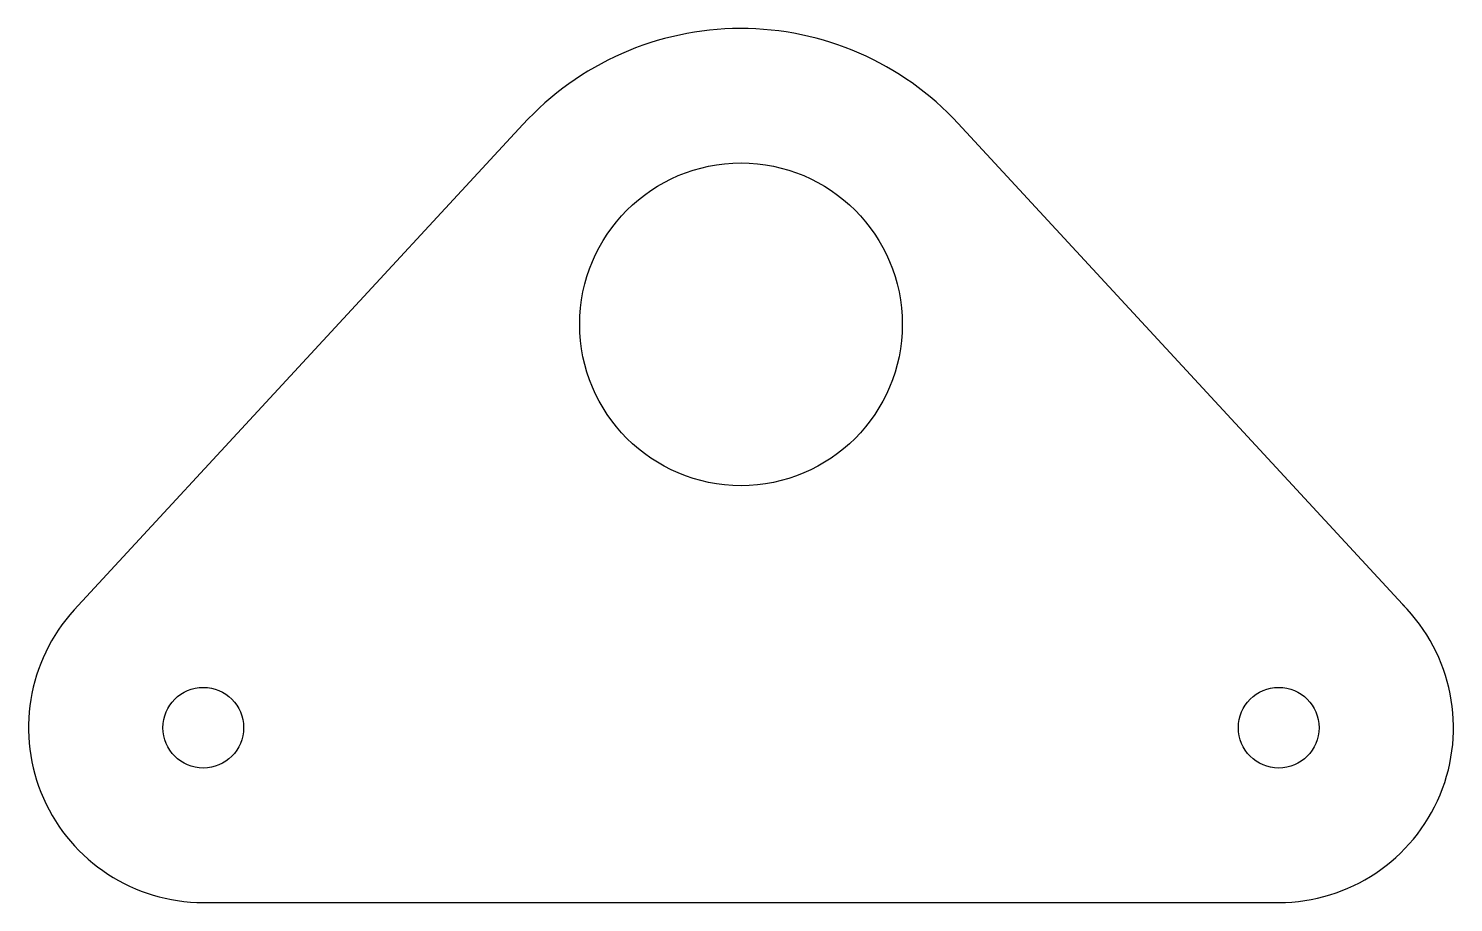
# Model space of a CAD drawing. Header units: millimetres. Extents: x 143.5 to 196.5, y 44.5 to 77.
import ezdxf

# ---------------------------------------------------------------- set-up
doc = ezdxf.new("R2010")
doc.units = ezdxf.units.MM
doc.layers.get('0').update_dxf_attribs({"lineweight": 25})

msp = doc.modelspace()

# ---------------------------------------------------------------- linework, layer by layer
for p, q in [((145.197, 55.38), (161.89, 73.432)), ((178.076, 73.468), (194.758, 55.428)), ((194.758, 55.428), (194.758, 55.428)), ((150, 44.5), (190, 44.5))]:
    msp.add_line(p, q)
for centre, radius in [((170, 66), 6), ((150, 51), 1.5), ((190, 51), 1.5)]:
    msp.add_circle(centre, radius)
for centre, radius, start, end in [((170, 66), 11, 42.7603, 137.499), ((150, 51), 6.5, 137.6374, 270), ((190, 51), 6.5, 270, 44.8897)]:
    msp.add_arc(centre, radius, start, end)

doc.saveas('drawing.dxf')
